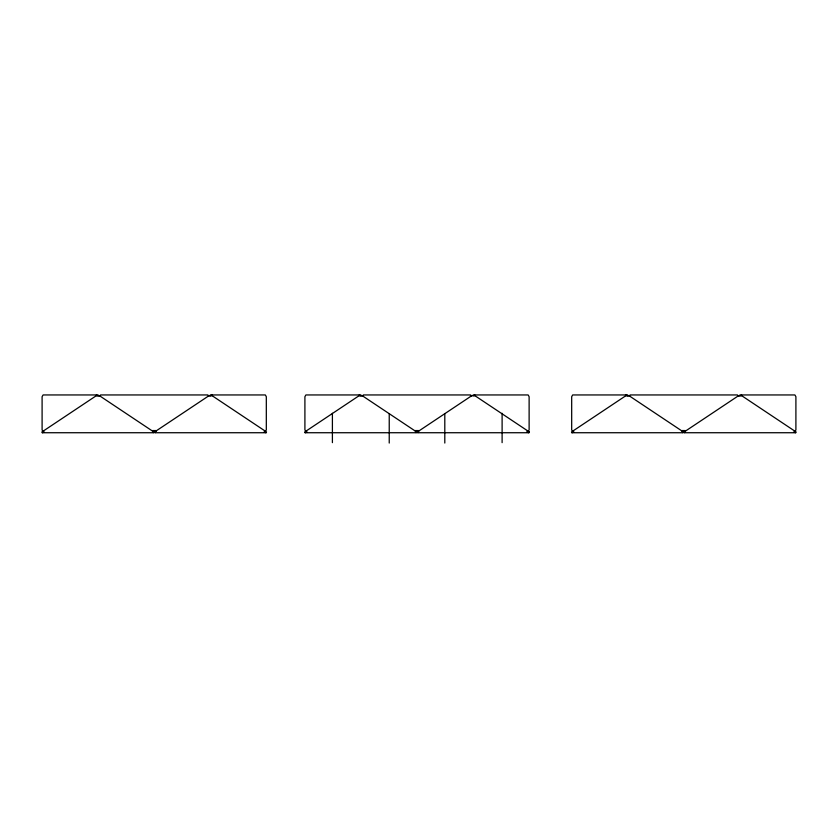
<?xml version="1.0" encoding="UTF-8"?>
<svg xmlns="http://www.w3.org/2000/svg" width="838" height="838" viewBox="0 0 838 838"><rect width="100%" height="100%" fill="white"/><g stroke="black" fill="none" stroke-linecap="round" stroke-linejoin="round"><path stroke-width="1.26" d="M155.124 431.601L208.861 395.777L211.7 395.421L266.515 431.968L266.107 432.733L154.988 432.733L155.899 430.564L152.516 430.564L153.427 432.733L42.309 432.733L41.9 431.968L96.726 395.421L99.565 395.777L153.291 431.601M155.899 430.564L154.988 432.733M471.385 395.955L474.507 395.421L529.323 431.968L528.914 432.733L417.795 432.733L418.707 430.564L415.323 430.564L416.235 432.733L305.116 432.733L304.707 431.968L359.523 395.421L362.372 395.777L416.098 431.601L416.235 432.733M684.709 431.601L738.435 395.777L741.274 395.421L796.1 431.968L795.691 432.733L684.573 432.733L685.484 430.564L682.101 430.564L683.012 432.733L571.893 432.733L571.485 431.968L626.3 395.421L629.139 395.777L682.876 431.601L683.012 432.733M96.433 394.949L96.276 395.714L99.837 395.955M97.941 395.714L98.109 394.949L43.094 394.949L42.099 396.709L42.099 430.062L43.251 431.067M359.24 394.949L359.083 395.714L362.644 395.955M360.749 395.714L360.916 394.949L305.891 394.949L304.906 396.709L304.906 430.062L306.059 431.067M626.017 394.949L625.85 395.714L629.422 395.955M627.526 395.714L627.683 394.949L572.668 394.949L571.684 396.709L571.684 430.062L572.825 431.067M100.015 396.081L100.518 394.949L207.897 394.949L208.411 396.081M362.823 396.081L363.325 394.949L470.705 394.949L471.218 396.081L470.443 396.081M629.589 396.081L630.103 394.949L737.482 394.949L737.985 396.081M417.795 432.733L418.571 431.696M684.573 432.733L685.348 431.696M265.175 431.067L266.316 430.062L266.316 396.709L265.332 394.949L210.317 394.949L210.474 395.714L212.15 395.714L211.983 394.949M527.971 431.067L529.124 430.062L529.124 396.709L528.139 394.949L473.124 394.949L473.281 395.714L474.947 395.714L474.79 394.949M794.749 431.067L795.901 430.062L795.901 396.709L794.906 394.949L739.891 394.949L740.059 395.714L741.724 395.714L741.567 394.949M417.932 431.601L471.658 395.777M42.309 432.733L44.456 432.041M305.116 432.733L307.263 432.041M571.893 432.733L574.04 432.041M208.578 395.955L210.474 395.714M738.163 395.955L740.059 395.714M152.516 431.078L155.899 431.078M415.323 431.078L418.707 431.078M682.101 431.078L685.484 431.078M793.544 432.041L795.691 432.733M527.175 431.277L529.323 431.968M526.767 432.041L528.914 432.733M263.96 432.041L266.107 432.733M682.101 430.564L682.876 431.601M415.323 430.564L416.098 431.601M152.652 431.696L153.427 432.733M502.109 413.291L502.109 442.653M444.8 413.689L444.8 443.051M389.23 413.689L389.23 443.051M332.403 413.281L332.403 442.642"/></g></svg>
